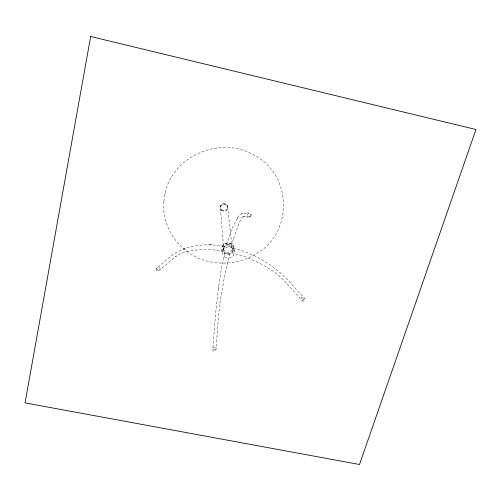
<?xml version="1.0" encoding="UTF-8"?>
<svg xmlns="http://www.w3.org/2000/svg" width="501" height="501" viewBox="0 0 501 501"><rect width="100%" height="100%" fill="white"/><g stroke="black" fill="none" stroke-linecap="round" stroke-linejoin="round"><path stroke-width="0.38" stroke-dasharray="2.5 1.88" d="M163.915 201.483C161.51 225.838 177.266 249.805 199.843 258.622L199.861 258.629C218.06 266.012 239.566 264.177 256.249 253.832L256.268 253.819C292.866 233.266 292.359 176.239 255.71 156.099C219.858 133.272 166.226 158.047 163.915 201.483L164.096 200.294M218.417 288.47L215.511 314.666L212.712 350.118C212.925 351.733 215.831 351.808 215.975 350.13L218.486 316.087L219.939 302.973M218.774 285.752L221.53 267.766L224.567 253.462M218.392 288.689L218.799 285.539M219.908 303.218L224.329 277.535L229.452 254.608M165.029 194.3L165.211 193.142M229.458 254.564A2.518 0.827 14.3 0 0 226.364 252.855A2.518 0.827 14.3 0 0 225.4 254.076A2.518 0.827 14.3 0 0 229.458 254.564L229.496 254.439M226.59 244.807L231.869 228.719L237.48 218.073M231.518 245.866L233.61 238.251M233.504 238.639L239.409 222.194L242.233 217.302L243.323 216.376L242.609 216.858L244.375 216.363L243.686 216.307C253.03 219.595 254.151 211.522 244.463 213.088M237.649 217.835C239.284 215.067 242.127 212.192 245.672 213.188L245.233 213.15M237.236 218.436L237.894 217.478M241.57 213.658L242.215 213.351M224.022 246.279C204.915 242.81 182.308 244.914 167.628 258.954L156.55 268.135C155.135 269.538 157.42 271.987 158.898 270.609L176.033 256.299L175.732 256.518L179.446 254.283L184.406 252.329L193.186 250.375L202.31 249.479L211.942 249.642L222.939 251.214M184.831 248.64L183.328 249.166M209.512 244.726L212.505 244.807M244.964 216.445L245.409 216.482M249.154 216.808L249.611 216.845M247.049 216.626L247.763 216.689M233.172 248.058C255.692 253.819 276.602 266.664 291.745 284.38L304.621 298.371C305.942 299.661 303.813 301.921 302.391 300.838L287.017 283.898L287.236 284.148C279.47 274.73 269.118 267.922 258.284 262.53L245.847 257.076L232.232 253.024M234.274 251.64C236.372 239.503 218.067 241.044 222.312 252.654M232.226 248.615A4.258 3.983 -5.6 0 0 225.675 245.528A4.258 3.983 -5.6 0 0 226.02 252.416A4.258 3.983 -5.6 0 0 232.226 248.615L227.654 207.351C227.492 202.855 220.058 203.293 220.384 207.765L223.722 249.11M233.115 248.189L231.957 252.961L233.115 248.189M224.172 246.768L223.033 251.233L224.116 246.298L224.172 246.768M221.404 210.201A3.789 3.613 -5.3 0 0 227.704 208.372A3.789 3.613 -5.3 0 0 222.945 204.101A3.789 3.613 -5.3 0 0 221.404 210.201M221.392 209.988A3.789 3.613 -5.3 0 0 227.679 208.165A3.789 3.613 -5.3 0 0 222.926 203.888A3.789 3.613 -5.3 0 0 221.392 209.988M224.442 252.899A5.874 5.498 -5.6 0 0 233.767 248.984A5.874 5.498 -5.6 0 0 225.594 243.417A5.874 5.498 -5.6 0 0 224.442 252.899M156.894 268.617A1.697 1.522 49.4 0 0 159.343 270.196A1.697 1.522 49.4 0 0 159.23 267.384A1.697 1.522 49.4 0 0 156.894 268.617M250.494 216.25A1.735 1.716 -84.7 0 0 249.592 213.395A1.735 1.716 -84.7 0 0 247.588 215.612A1.735 1.716 -84.7 0 0 250.494 216.25M302.51 300.03A1.66 1.328 -42.3 0 0 303.9 297.6A1.66 1.328 -42.3 0 0 301.27 298.089A1.66 1.328 -42.3 0 0 302.51 300.03M213.351 349.366A1.628 1.159 4.1 0 0 216.05 348.871A1.628 1.159 4.1 0 0 213.983 347.431A1.628 1.159 4.1 0 0 213.351 349.366M228.011 244.388A2.53 0.864 14.5 0 0 226.571 244.895A2.53 0.864 14.5 0 0 230.053 246.473A2.53 0.864 14.5 0 0 230.717 245.158A2.53 0.864 14.5 0 0 228.011 244.388M224.742 257.051A6.012 5.617 -5.6 0 0 234.293 253.049A6.012 5.617 -5.6 0 0 225.926 247.362A6.012 5.617 -5.6 0 0 224.742 257.051"/><path stroke-width="0.75" d="M90.662 36.504L25.05 402.885L359.486 464.496L475.95 129.521L90.662 36.504"/></g></svg>
